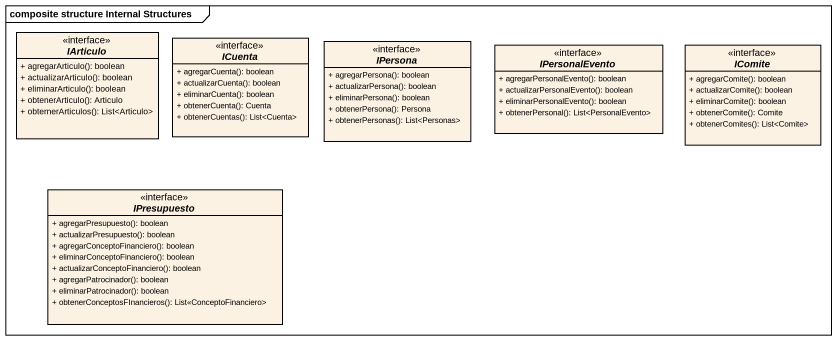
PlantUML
@startuml
mainframe composite structure Internal Structures
hide circle
hide empty members
skinparam classAttributeIconSize 0
interface IArticulo {
  + agregarArticulo(): boolean
  + actualizarArticulo(): boolean
  + eliminarArticulo(): boolean
  + obtenerArticulo(): Articulo
  + obternerArticulos(): List<Articulo>
}
interface ICuenta {
  + agregarCuenta(): boolean
  + actualizarCuenta(): boolean
  + eliminarCuenta(): boolean
  + obtenerCuenta(): Cuenta
  + obtenerCuentas(): List<Cuenta>
}
interface IPersona {
  + agregarPersona(): boolean
  + actualizarPersona(): boolean
  + eliminarPersona(): boolean
  + obtenerPersona(): Persona
  + obtenerPersonas(): List<Personas>
}
interface IPersonalEvento {
  + agregarPersonalEvento(): boolean
  + actualizarPersonalEvento(): boolean
  + eliminarPersonalEvento(): boolean
  + obtenerPersonal(): List<PersonalEvento>
}
interface IComite {
  + agregarComite(): boolean
  + actualizarComite(): boolean
  + eliminarComite(): boolean
  + obtenerComite(): Comite
  + obtenerComites(): List<Comite>
}
interface IPresupuesto {
  + agregarPresupuesto(): boolean
  + actualizarPresupuesto(): boolean
  + agregarConceptoFinanciero(): boolean
  + eliminarConceptoFinanciero(): boolean
  + actualizarConceptoFinanciero(): boolean
  + agregarPatrocinador(): boolean
  + eliminarPatrocinador(): boolean
  + obtenerConceptosFInancieros(): List<<ConceptoFinanciero>
}
@enduml
